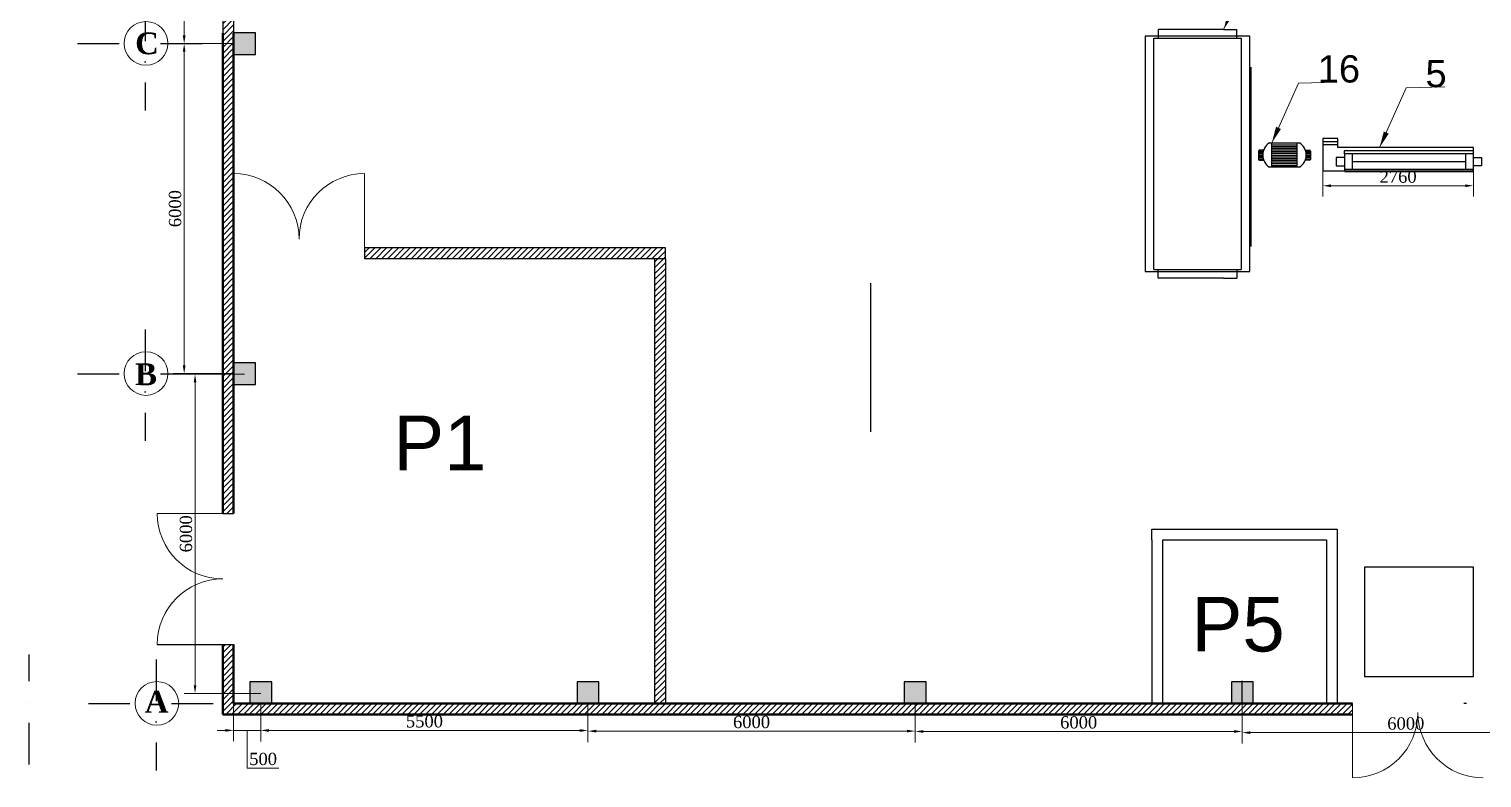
# Model space of a CAD drawing. Header units: millimetres. Extents: x 565698 to 4947426, y -198309 to 524453.
# Drawn here: x 1884128 to 1910777, y 156652 to 170382 of the extents above; entities that cross this region are included whole.
import ezdxf

# ---------------------------------------------------------------- set-up
doc = ezdxf.new("R2010")
doc.units = ezdxf.units.MM
doc.header["$LTSCALE"] = 3
doc.header["$PDMODE"] = 1
doc.linetypes.add('DASHDOT', pattern=[25.4, 12.7, -6.35, 0, -6.35])
doc.linetypes.add('DASHED', pattern=[19.05, 12.7, -6.35])
doc.layers.get('0').update_dxf_attribs({"lineweight": 30})
for name, color, linetype, lineweight in [('BUOC COT', 7, 'Continuous', 20), ('Ghichu', 1, 'Continuous', 15), ('H-nuoc thai', 5, 'Continuous', 53), ('NET CHINH', 5, 'Continuous', 30), ('net dut trang', 7, 'DASHED', 9), ('NHA XUONG', 164, 'Continuous', 25), ('tường', 4, 'Continuous', 50)]:
    doc.layers.add(name, color=color, linetype=linetype, lineweight=lineweight)
doc.layers.add('Thiet bi', color=7, linetype='Continuous')
doc.styles.add('350', font='arial.ttf', dxfattribs={"height": 1000})
doc.styles.add('CHU DAM', font='arialbd.ttf', dxfattribs={"height": 200})
doc.styles.get("Standard").update_dxf_attribs({"font": ''})
doc.styles.get('Standard').set_extended_font_data('.VnTime')
doc.dimstyles.new('KICH THUOC', dxfattribs={"dimscale": 50, "dimtxt": 4.5, "dimasz": 3, "dimexe": 4, "dimexo": 0, "dimgap": 1, "dimtad": 1, "dimtoh": 1, "dimdec": 0, "dimtxsty": 'Standard', "dimcen": -2.5, "dimclrd": 8, "dimclre": 8, "dimadec": 0, "dimazin": 0, "dimtfac": 1, "dimtdec": 0, "dimtmove": 1, "dimatfit": 1, "dimfxl": 1, "dimlwd": 9, "dimlwe": 9, "dimarcsym": 0})

# ---------------------------------------------------------------- blocks, each defined once
blk = doc.blocks.new('*D463')
at = {"layer": 'Defpoints', "color": 0, "linetype": 'Continuous', "lineweight": 30, "ltscale": 20, "transparency": 16777216}
for p in [(1907858, 167819), (1910619, 167786), (1907858, 167510)]:
    blk.add_point(p, dxfattribs=at)
at = {"layer": 'H-nuoc thai', "color": 8, "linetype": 'Continuous', "lineweight": 9, "ltscale": 20, "transparency": 16777216}
for p, q in [((1907858, 167819), (1907858, 167310)), ((1910619, 167786), (1910619, 167310)), ((1910469, 167510), (1908008, 167510))]:
    blk.add_line(p, q, dxfattribs=at)
at = {"layer": 'H-nuoc thai', "color": 8, "linetype": 'Continuous', "lineweight": 30, "ltscale": 20, "transparency": 16777216}
for points in [[(1908008, 167535), (1908008, 167485), (1907858, 167510)], [(1910469, 167535), (1910469, 167485), (1910619, 167510)]]:
    blk.add_solid(points, dxfattribs=at)
at = {"layer": 'H-nuoc thai', "color": 0, "linetype": 'Continuous', "lineweight": 53, "ltscale": 20, "transparency": 16777216, "insert": (1909239, 167676), "char_height": 225, "attachment_point": 5}
blk.add_mtext('2760', dxfattribs=at)
blk = doc.blocks.new('*D456')
at = {"layer": 'Defpoints', "color": 0, "linetype": 'Continuous', "lineweight": 30, "ltscale": 20, "transparency": 16777216}
for p in [(1887173, 164053), (1888080, 164053), (1888380, 158203)]:
    blk.add_point(p, dxfattribs=at)
at = {"layer": 'H-nuoc thai', "color": 8, "linetype": 'Continuous', "lineweight": 9, "ltscale": 20, "transparency": 16777216}
for p, q in [((1888080, 164053), (1886973, 164053)), ((1887173, 158353), (1887173, 163903)), ((1888380, 158203), (1886973, 158203))]:
    blk.add_line(p, q, dxfattribs=at)
at = {"layer": 'H-nuoc thai', "color": 8, "linetype": 'Continuous', "lineweight": 30, "ltscale": 20, "transparency": 16777216}
for points in [[(1887148, 163903), (1887198, 163903), (1887173, 164053)], [(1887148, 158353), (1887198, 158353), (1887173, 158203)]]:
    blk.add_solid(points, dxfattribs=at)
at = {"layer": 'H-nuoc thai', "color": 0, "linetype": 'Continuous', "lineweight": 30, "ltscale": 20, "transparency": 16777216, "insert": (1887007, 161128), "char_height": 225, "attachment_point": 5, "rotation": 90}
blk.add_mtext('6000', dxfattribs=at)
blk = doc.blocks.new('*D457')
at = {"layer": 'Defpoints', "color": 0, "linetype": 'Continuous', "lineweight": 30, "ltscale": 20, "transparency": 16777216}
for p in [(1887880, 170115), (1886973, 164065), (1887880, 164065)]:
    blk.add_point(p, dxfattribs=at)
at = {"layer": 'H-nuoc thai', "color": 8, "linetype": 'Continuous', "lineweight": 9, "ltscale": 20, "transparency": 16777216}
for p, q in [((1887880, 170115), (1886773, 170115)), ((1886973, 169965), (1886973, 164215)), ((1887880, 164065), (1886773, 164065))]:
    blk.add_line(p, q, dxfattribs=at)
at = {"layer": 'H-nuoc thai', "color": 8, "linetype": 'Continuous', "lineweight": 30, "ltscale": 20, "transparency": 16777216}
for points in [[(1886948, 169965), (1886998, 169965), (1886973, 170115)], [(1886948, 164215), (1886998, 164215), (1886973, 164065)]]:
    blk.add_solid(points, dxfattribs=at)
at = {"layer": 'H-nuoc thai', "color": 0, "linetype": 'Continuous', "lineweight": 30, "ltscale": 20, "transparency": 16777216, "insert": (1886807, 167090), "char_height": 225, "attachment_point": 5, "rotation": 90}
blk.add_mtext('6000', dxfattribs=at)
blk = doc.blocks.new('*D458')
at = {"layer": 'Defpoints', "color": 0, "linetype": 'Continuous', "lineweight": 30, "ltscale": 20, "transparency": 16777216}
for p in [(1887880, 176165), (1886973, 170115), (1887880, 170115)]:
    blk.add_point(p, dxfattribs=at)
at = {"layer": 'H-nuoc thai', "color": 8, "linetype": 'Continuous', "lineweight": 9, "ltscale": 20, "transparency": 16777216}
for p, q in [((1887880, 176165), (1886773, 176165)), ((1886973, 176015), (1886973, 170265)), ((1887880, 170115), (1886773, 170115))]:
    blk.add_line(p, q, dxfattribs=at)
at = {"layer": 'H-nuoc thai', "color": 8, "linetype": 'Continuous', "lineweight": 30, "ltscale": 20, "transparency": 16777216}
for points in [[(1886948, 176015), (1886998, 176015), (1886973, 176165)], [(1886948, 170265), (1886998, 170265), (1886973, 170115)]]:
    blk.add_solid(points, dxfattribs=at)
at = {"layer": 'H-nuoc thai', "color": 0, "linetype": 'Continuous', "lineweight": 30, "ltscale": 20, "transparency": 16777216, "insert": (1886807, 173140), "char_height": 225, "attachment_point": 5, "rotation": 90}
blk.add_mtext('6000', dxfattribs=at)
blk = doc.blocks.new('*D466')
at = {"layer": 'Defpoints', "color": 0, "linetype": 'Continuous', "lineweight": 30, "ltscale": 20, "transparency": 16777216}
for p in [(1887880, 158015), (1888380, 158015), (1888380, 157524)]:
    blk.add_point(p, dxfattribs=at)
at = {"layer": 'H-nuoc thai', "color": 8, "linetype": 'Continuous', "lineweight": 9, "ltscale": 20, "transparency": 16777216}
for p, q in [((1887880, 158015), (1887880, 157324)), ((1888380, 158015), (1888380, 157324)), ((1887730, 157524), (1887580, 157524)), ((1887880, 157524), (1888380, 157524)), ((1887880, 157524), (1888380, 157524)), ((1888130, 157524), (1888130, 156832)), ((1888530, 157524), (1888680, 157524)), ((1888130, 156832), (1888711, 156832))]:
    blk.add_line(p, q, dxfattribs=at)
at = {"layer": 'H-nuoc thai', "color": 8, "linetype": 'Continuous', "lineweight": 30, "ltscale": 20, "transparency": 16777216}
for points in [[(1887730, 157549), (1887730, 157499), (1887880, 157524)], [(1888530, 157549), (1888530, 157499), (1888380, 157524)]]:
    blk.add_solid(points, dxfattribs=at)
at = {"layer": 'H-nuoc thai', "color": 0, "linetype": 'Continuous', "lineweight": 30, "ltscale": 20, "transparency": 16777216, "insert": (1888421, 156999), "char_height": 225, "attachment_point": 5}
blk.add_mtext('500', dxfattribs=at)
blk = doc.blocks.new('*D467')
at = {"layer": 'Defpoints', "color": 0, "linetype": 'Continuous', "lineweight": 30, "ltscale": 20, "transparency": 16777216}
for p in [(1888380, 158015), (1894380, 158015), (1894380, 157522)]:
    blk.add_point(p, dxfattribs=at)
at = {"layer": 'H-nuoc thai', "color": 8, "linetype": 'Continuous', "lineweight": 9, "ltscale": 20, "transparency": 16777216}
for p, q in [((1888380, 158015), (1888380, 157322)), ((1894380, 158015), (1894380, 157322)), ((1888530, 157522), (1894230, 157522))]:
    blk.add_line(p, q, dxfattribs=at)
at = {"layer": 'H-nuoc thai', "color": 8, "linetype": 'Continuous', "lineweight": 30, "ltscale": 20, "transparency": 16777216}
for points in [[(1888530, 157547), (1888530, 157497), (1888380, 157522)], [(1894230, 157547), (1894230, 157497), (1894380, 157522)]]:
    blk.add_solid(points, dxfattribs=at)
at = {"layer": 'H-nuoc thai', "color": 0, "linetype": 'Continuous', "lineweight": 30, "ltscale": 20, "transparency": 16777216, "insert": (1891380, 157689), "char_height": 225, "attachment_point": 5}
blk.add_mtext('5500', dxfattribs=at)
blk = doc.blocks.new('*D468')
at = {"layer": 'Defpoints', "color": 0, "linetype": 'Continuous', "lineweight": 30, "ltscale": 20, "transparency": 16777216}
for p in [(1894380, 158015), (1900380, 158015), (1900380, 157511)]:
    blk.add_point(p, dxfattribs=at)
at = {"layer": 'H-nuoc thai', "color": 8, "linetype": 'Continuous', "lineweight": 9, "ltscale": 20, "transparency": 16777216}
for p, q in [((1894380, 158015), (1894380, 157311)), ((1900380, 158015), (1900380, 157311)), ((1894530, 157511), (1900230, 157511))]:
    blk.add_line(p, q, dxfattribs=at)
at = {"layer": 'H-nuoc thai', "color": 8, "linetype": 'Continuous', "lineweight": 30, "ltscale": 20, "transparency": 16777216}
for points in [[(1894530, 157536), (1894530, 157486), (1894380, 157511)], [(1900230, 157536), (1900230, 157486), (1900380, 157511)]]:
    blk.add_solid(points, dxfattribs=at)
at = {"layer": 'H-nuoc thai', "color": 0, "linetype": 'Continuous', "lineweight": 30, "ltscale": 20, "transparency": 16777216, "insert": (1897380, 157677), "char_height": 225, "attachment_point": 5}
blk.add_mtext('6000', dxfattribs=at)
blk = doc.blocks.new('*D469')
at = {"layer": 'Defpoints', "color": 0, "linetype": 'Continuous', "lineweight": 30, "ltscale": 20, "transparency": 16777216}
for p in [(1900380, 158015), (1906380, 158015), (1906380, 157504)]:
    blk.add_point(p, dxfattribs=at)
at = {"layer": 'H-nuoc thai', "color": 8, "linetype": 'Continuous', "lineweight": 9, "ltscale": 20, "transparency": 16777216}
for p, q in [((1900380, 158015), (1900380, 157304)), ((1906380, 158015), (1906380, 157304)), ((1900530, 157504), (1906230, 157504))]:
    blk.add_line(p, q, dxfattribs=at)
at = {"layer": 'H-nuoc thai', "color": 8, "linetype": 'Continuous', "lineweight": 30, "ltscale": 20, "transparency": 16777216}
for points in [[(1900530, 157529), (1900530, 157479), (1900380, 157504)], [(1906230, 157529), (1906230, 157479), (1906380, 157504)]]:
    blk.add_solid(points, dxfattribs=at)
at = {"layer": 'H-nuoc thai', "color": 0, "linetype": 'Continuous', "lineweight": 30, "ltscale": 20, "transparency": 16777216, "insert": (1903380, 157670), "char_height": 225, "attachment_point": 5}
blk.add_mtext('6000', dxfattribs=at)
blk = doc.blocks.new('*D470')
at = {"layer": 'Defpoints', "color": 0, "linetype": 'Continuous', "lineweight": 30, "ltscale": 20, "transparency": 16777216}
for p in [(1906380, 158015), (1912380, 158015), (1912380, 157483)]:
    blk.add_point(p, dxfattribs=at)
at = {"layer": 'H-nuoc thai', "color": 8, "linetype": 'Continuous', "lineweight": 9, "ltscale": 20, "transparency": 16777216}
for p, q in [((1906380, 158015), (1906380, 157283)), ((1912380, 158015), (1912380, 157283)), ((1906530, 157483), (1912230, 157483))]:
    blk.add_line(p, q, dxfattribs=at)
at = {"layer": 'H-nuoc thai', "color": 8, "linetype": 'Continuous', "lineweight": 30, "ltscale": 20, "transparency": 16777216}
for points in [[(1906530, 157508), (1906530, 157458), (1906380, 157483)], [(1912230, 157508), (1912230, 157458), (1912380, 157483)]]:
    blk.add_solid(points, dxfattribs=at)
at = {"layer": 'H-nuoc thai', "color": 0, "linetype": 'Continuous', "lineweight": 30, "ltscale": 20, "transparency": 16777216, "insert": (1909380, 157649), "char_height": 225, "attachment_point": 5}
blk.add_mtext('6000', dxfattribs=at)

msp = doc.modelspace()

# ---------------------------------------------------------------- hatches: boundary and pattern name
at = {"layer": 'H-nuoc thai', "linetype": 'Continuous', "lineweight": 30, "ltscale": 20}
h = msp.add_hatch(dxfattribs=at)
h.set_pattern_fill('ANSI31', scale=24, style=0)
h.paths.add_polyline_path([(1887680.3, 161501.3), (1887880.3, 161501.3), (1887880.3, 170314.8), (1887880.3, 173404.5), (1887680.3, 173404.5)])
h.paths.add_polyline_path([(1887880.3, 159101.3), (1887680.3, 159101.3), (1887680.3, 157814.8), (1908401.3, 157814.8), (1908401.3, 158014.8), (1887880.3, 158014.8)])
h = msp.add_hatch(dxfattribs=at)
h.set_pattern_fill('ANSI31', scale=24, style=0)
h.paths.add_polyline_path([(1895800.8, 166370.2), (1890280.3, 166370.2), (1890280.3, 166170.2), (1895600.8, 166170.2), (1895800.8, 166170.2)])
h.paths.add_polyline_path([(1895800.8, 166170.2), (1895600.8, 166170.2), (1895600.8, 158014.8), (1895800.8, 158014.8)])
at = {"layer": 'NET CHINH', "linetype": 'Continuous', "lineweight": 30, "ltscale": 20, "true_color": 0x991b1e}
h = msp.add_hatch(color=244, dxfattribs=at)
h.dxf.hatch_style = 1
h.paths.add_polyline_path([(1952126.9, 164264.8), (1951726.9, 164264.8), (1951726.9, 163864.8), (1952126.9, 163864.8)])
h.paths.add_polyline_path([(1952126.9, 170314.8), (1951726.9, 170314.8), (1951726.9, 169914.8), (1952126.9, 169914.8)])
h.paths.add_polyline_path([(1952126.9, 176364.8), (1951726.9, 176364.8), (1951726.9, 175964.8), (1952126.9, 175964.8)])
h.paths.add_polyline_path([(1951858, 182014.8), (1951458, 182014.8), (1951458, 181614.8), (1951858, 181614.8)])
h.paths.add_polyline_path([(1946486.9, 182014.8), (1946086.9, 182014.8), (1946086.9, 181614.8), (1946486.9, 181614.8)])
h.paths.add_polyline_path([(1941506.1, 182014.8), (1941106.1, 182014.8), (1941106.1, 181614.8), (1941506.1, 181614.8)])
h.paths.add_polyline_path([(1936006.1, 182014.8), (1935806.1, 182014.8), (1935606.1, 182014.8), (1935606.1, 181614.8), (1936006.1, 181614.8)])
h.paths.add_polyline_path([(1930506.1, 182014.8), (1930306.1, 182014.8), (1930106.1, 182014.8), (1930106.1, 181614.8), (1930506.1, 181614.8)])
h.paths.add_polyline_path([(1924506.1, 182014.8), (1924106.1, 182014.8), (1924106.1, 181614.8), (1924506.1, 181614.8)])
h.paths.add_polyline_path([(1918506.1, 182014.8), (1918106.1, 182014.8), (1918106.1, 181614.8), (1918506.1, 181614.8)])
h.paths.add_polyline_path([(1912506.1, 182014.8), (1912106.1, 182014.8), (1912106.1, 181614.8), (1912506.1, 181614.8)])
h.paths.add_polyline_path([(1906580.3, 182014.8), (1906180.3, 182014.8), (1906180.3, 181614.8), (1906580.3, 181614.8)])
h.paths.add_polyline_path([(1900580.3, 182014.8), (1900180.3, 182014.8), (1900180.3, 181614.8), (1900580.3, 181614.8)])
h.paths.add_polyline_path([(1894580.3, 182014.8), (1894180.3, 182014.8), (1894180.3, 181614.8), (1894580.3, 181614.8)])
h.paths.add_polyline_path([(1888580.3, 182014.8), (1888180.3, 182014.8), (1888180.3, 181614.8), (1888580.3, 181614.8)])
h.paths.add_polyline_path([(1888280.3, 176364.8), (1887880.3, 176364.8), (1887880.3, 176164.8), (1887880.3, 175964.8), (1888280.3, 175964.8)])
h.paths.add_polyline_path([(1888280.3, 170314.8), (1887880.3, 170314.8), (1887880.3, 169914.8), (1888280.3, 169914.8)])
h.paths.add_polyline_path([(1888280.3, 164264.8), (1887880.3, 164264.8), (1887880.3, 163864.8), (1888280.3, 163864.8)])
h = msp.add_hatch(color=244, dxfattribs=at)
h.dxf.hatch_style = 1
h.paths.add_polyline_path([(1888580.3, 158414.8), (1888180.3, 158414.8), (1888180.3, 158014.8), (1888580.3, 158014.8)])
h.paths.add_polyline_path([(1894580.3, 158414.8), (1894180.3, 158414.8), (1894180.3, 158014.8), (1894380.3, 158014.8), (1894580.3, 158014.8)])
h.paths.add_polyline_path([(1900580.3, 158414.8), (1900180.3, 158414.8), (1900180.3, 158014.8), (1900380.3, 158014.8), (1900580.3, 158014.8)])
h.paths.add_polyline_path([(1906380.3, 158414.8), (1906180.3, 158414.8), (1906180.3, 158014.8), (1906380.3, 158014.8)])
h.paths.add_polyline_path([(1906580.3, 158414.8), (1906380.3, 158414.8), (1906380.3, 158014.8), (1906580.3, 158014.8)])
h.paths.add_polyline_path([(1912580.3, 158414.8), (1912180.3, 158414.8), (1912180.3, 158014.8), (1912380.3, 158014.8), (1912580.3, 158014.8)])
h.paths.add_polyline_path([(1918506.1, 158414.8), (1918106.1, 158414.8), (1918106.1, 158014.8), (1918306.1, 158014.8), (1918506.1, 158014.8)])

# ---------------------------------------------------------------- linework, layer by layer
at = {"lineweight": 30, "ltscale": 3}
for p, q in [((1906039, 170375.8), (1904839, 170375.8)), ((1904839, 170375.8), (1904839, 170214.5)), ((1906039, 170375.8), (1906279, 170375.8)), ((1906279, 170214.5), (1906279, 170375.8)), ((1904599, 170254.5), (1904599, 165934.5)), ((1906519, 170254.5), (1904599, 170254.5)), ((1904759, 165974.5), (1904759, 170214.5)), ((1904759, 170214.5), (1906359, 170214.5)), ((1906359, 170214.5), (1906359, 165974.5)), ((1906519, 165934.5), (1906519, 170254.5)), ((1906535.5, 169683.9), (1906535.5, 166408.6)), ((1906535.5, 169683.9), (1906535.5, 166408.6)), ((1906679.8, 168152.7), (1906768.5, 168152.7)), ((1906679.8, 168152.7), (1906768.5, 168152.7)), ((1906770.9, 168160), (1906693.2, 168160)), ((1906770.9, 168160), (1906693.2, 168160)), ((1906879, 168296.2), (1907428.9, 168296.2)), ((1906879, 168296.2), (1907428.9, 168296.2)), ((1906923.2, 167849.5), (1906923.2, 168296.2)), ((1906923.2, 167849.5), (1906923.2, 168296.2)), ((1906923.2, 168262.6), (1907384.8, 168262.6)), ((1906923.2, 168262.6), (1907384.8, 168262.6)), ((1906923.2, 168231), (1907384.8, 168231)), ((1906923.2, 168231), (1907384.8, 168231)), ((1906923.2, 168199.3), (1907384.8, 168199.3)), ((1906923.2, 168199.3), (1907384.8, 168199.3)), ((1906923.2, 168167.7), (1907384.8, 168167.7)), ((1906923.2, 168167.7), (1907384.8, 168167.7)), ((1907384.8, 167849.5), (1907384.8, 168296.2)), ((1907384.8, 167849.5), (1907384.8, 168296.2)), ((1907537, 168160), (1907614.7, 168160)), ((1907537, 168160), (1907614.7, 168160)), ((1907628.1, 168152.7), (1907539.4, 168152.7)), ((1907628.1, 168152.7), (1907539.4, 168152.7)), ((1907858.5, 168364.9), (1907858.5, 167780.7)), ((1907858.5, 168364.9), (1907858.5, 167780.7)), ((1908132.6, 168316.4), (1907858.5, 168316.4)), ((1908132.6, 168260.8), (1907858.5, 168260.8)), ((1908132.6, 168260.8), (1907858.5, 168260.8)), ((1908132.6, 168372.9), (1907866.5, 168372.9)), ((1908132.6, 168372.9), (1907866.5, 168372.9)), ((1908132.6, 168210.8), (1908132.6, 168372.9)), ((1908132.6, 168210.8), (1908132.6, 168372.9)), ((1910618.8, 168210.8), (1908132.6, 168210.8)), ((1910618.8, 168210.8), (1908132.6, 168210.8)), ((1908264.4, 168155.8), (1910610.8, 168155.8)), ((1908264.4, 168155.8), (1910610.8, 168155.8)), ((1910618.8, 167780.7), (1910618.8, 168210.8)), ((1910618.8, 167780.7), (1910618.8, 168210.8)), ((1910618.8, 167780.7), (1910618.8, 168210.8)), ((1910618.8, 167780.7), (1910618.8, 168210.8)), ((1906677.2, 168144), (1906677.2, 167993.4)), ((1906677.2, 168126.1), (1906761.6, 168126.1)), ((1906677.2, 168126.1), (1906761.6, 168126.1)), ((1906677.2, 168099.5), (1906757.5, 168099.5)), ((1906677.2, 168099.5), (1906757.5, 168099.5)), ((1906677.2, 168072.8), (1906756.1, 168072.8)), ((1906677.2, 168072.8), (1906756.1, 168072.8)), ((1906677.2, 168046.2), (1906757.5, 168046.2)), ((1906677.2, 168046.2), (1906757.5, 168046.2)), ((1906677.2, 168019.6), (1906761.6, 168019.6)), ((1906677.2, 168019.6), (1906761.6, 168019.6)), ((1906677.2, 167993), (1906768.5, 167993)), ((1906677.2, 167993), (1906768.5, 167993)), ((1906693.1, 167977.4), (1906774.1, 167977.1)), ((1906693.1, 167977.4), (1906774.1, 167977.1)), ((1906923.2, 168136.1), (1907384.8, 168136.1)), ((1906923.2, 168136.1), (1907384.8, 168136.1)), ((1906923.2, 168104.5), (1907384.8, 168104.5)), ((1906923.2, 168104.5), (1907384.8, 168104.5)), ((1906923.2, 168072.8), (1907384.8, 168072.8)), ((1906923.2, 168072.8), (1907384.8, 168072.8)), ((1906923.2, 168041.2), (1907384.8, 168041.2)), ((1906923.2, 168041.2), (1907384.8, 168041.2)), ((1906923.2, 168009.6), (1907384.8, 168009.6)), ((1906923.2, 168009.6), (1907384.8, 168009.6)), ((1906923.2, 167978), (1907384.8, 167978)), ((1906923.2, 167978), (1907384.8, 167978)), ((1906923.2, 167946.3), (1907384.8, 167946.3)), ((1906923.2, 167946.3), (1907384.8, 167946.3)), ((1906923.2, 167914.7), (1907384.8, 167914.7)), ((1906923.2, 167914.7), (1907384.8, 167914.7)), ((1907614.8, 167977.4), (1907533.8, 167977.1)), ((1907614.8, 167977.4), (1907533.8, 167977.1)), ((1907630.7, 167993), (1907539.4, 167993)), ((1907630.7, 167993), (1907539.4, 167993)), ((1907630.7, 168126.1), (1907546.4, 168126.1)), ((1907630.7, 168126.1), (1907546.4, 168126.1)), ((1907630.7, 168019.6), (1907546.4, 168019.6)), ((1907630.7, 168019.6), (1907546.4, 168019.6)), ((1907630.7, 168099.5), (1907550.4, 168099.5)), ((1907630.7, 168099.5), (1907550.4, 168099.5)), ((1907630.7, 168046.2), (1907550.4, 168046.2)), ((1907630.7, 168046.2), (1907550.4, 168046.2)), ((1907630.7, 168072.8), (1907551.8, 168072.8)), ((1907630.7, 168072.8), (1907551.8, 168072.8)), ((1907630.7, 168144), (1907630.7, 167993.4)), ((1907630.7, 168144), (1907630.7, 167993.4)), ((1908256.4, 168028.6), (1908104.9, 168028.6)), ((1908104.9, 168028.6), (1908104.9, 167872.4)), ((1908256.4, 168028.6), (1908104.9, 168028.6)), ((1908104.9, 168028.6), (1908104.9, 167872.4)), ((1908256.4, 168096.7), (1908256.4, 168147.8)), ((1908256.4, 168096.7), (1908256.4, 168147.8)), ((1908256.4, 168096.7), (1908256.4, 167780.7)), ((1910618.8, 168096.7), (1908256.4, 168096.7)), ((1908256.4, 168096.7), (1908256.4, 167780.7)), ((1910618.8, 168096.7), (1908256.4, 168096.7)), ((1908398.4, 168096.7), (1908398.4, 167816.7)), ((1908398.4, 168096.7), (1908398.4, 167816.7)), ((1908398.4, 167956.7), (1910476.8, 167956.7)), ((1908398.4, 167956.7), (1910476.8, 167956.7)), ((1910476.8, 168096.7), (1910476.8, 167816.7)), ((1910476.8, 168096.7), (1910476.8, 167816.7)), ((1910618.8, 167780.7), (1910618.8, 168147.8)), ((1910618.8, 167780.7), (1910618.8, 168147.8)), ((1910618.8, 167780.7), (1910618.8, 168147.8)), ((1910618.8, 167780.7), (1910618.8, 168147.8)), ((1910618.8, 168028.6), (1910770.4, 168028.6)), ((1910618.8, 168028.6), (1910770.4, 168028.6)), ((1910618.8, 168028.6), (1910770.4, 168028.6)), ((1910618.8, 168028.6), (1910770.4, 168028.6)), ((1910770.4, 168028.6), (1910770.4, 167872.4)), ((1910770.4, 168028.6), (1910770.4, 167872.4)), ((1910770.4, 168028.6), (1910770.4, 167872.4)), ((1910770.4, 168028.6), (1910770.4, 167872.4)), ((1907428.9, 167849.5), (1906879, 167849.5)), ((1907428.9, 167849.5), (1906879, 167849.5)), ((1906923.2, 167883.1), (1907384.8, 167883.1)), ((1906923.2, 167883.1), (1907384.8, 167883.1)), ((1907858.5, 167780.7), (1910618.8, 167780.7)), ((1907858.5, 167780.7), (1910618.8, 167780.7)), ((1908104.9, 167872.4), (1908256.4, 167872.4)), ((1908104.9, 167872.4), (1908256.4, 167872.4)), ((1908256.4, 167816.7), (1910618.8, 167816.7)), ((1908256.4, 167816.7), (1910618.8, 167816.7)), ((1908264.4, 167772.7), (1910610.8, 167772.7)), ((1908264.4, 167772.7), (1910610.8, 167772.7)), ((1910770.4, 167872.4), (1910618.8, 167872.4)), ((1910770.4, 167872.4), (1910618.8, 167872.4)), ((1910770.4, 167872.4), (1910618.8, 167872.4)), ((1910770.4, 167872.4), (1910618.8, 167872.4)), ((1904599, 165934.5), (1906519, 165934.5)), ((1904839, 165813.2), (1904839, 165974.5)), ((1906039, 165813.2), (1904839, 165813.2)), ((1906039, 165813.2), (1906279, 165813.2)), ((1906279, 165974.5), (1906279, 165813.2))]:
    msp.add_line(p, q, dxfattribs=at)
for centre, radius, start, end in [((1906693.2, 168144), 16, 90, 180), ((1907020.6, 168072.8), 264.5, 122.37846, 237.62154), ((1907020.6, 168072.8), 264.5, 122.37846, 237.62154), ((1907287.3, 168072.8), 264.5, 302.37846, 57.62154), ((1907287.3, 168072.8), 264.5, 302.37846, 57.62154), ((1907614.7, 168144), 16, 0, 90), ((1907614.7, 168144), 16, 0, 90), ((1907866.5, 168364.9), 8, 90, 180), ((1907866.5, 168364.9), 8, 90, 180), ((1908264.4, 168147.8), 8, 90, 180), ((1908264.4, 168147.8), 8, 90, 180), ((1910610.8, 168147.8), 8, 0, 90), ((1910610.8, 168147.8), 8, 0, 90), ((1910610.8, 168147.8), 8, 0, 90), ((1910610.8, 168147.8), 8, 0, 90), ((1906693.2, 167993.4), 16, 180, 269.77261), ((1907614.7, 167993.4), 16, 270.22739, 0), ((1907614.7, 167993.4), 16, 270.22739, 0), ((1908264.4, 167780.7), 8, 180, 270), ((1908264.4, 167780.7), 8, 180, 270), ((1910610.8, 167780.7), 8, 270, 0), ((1910610.8, 167780.7), 8, 270, 0), ((1910610.8, 167780.7), 8, 270, 0), ((1910610.8, 167780.7), 8, 270, 0), ((1906543.5, 166408.6), 8, 180, 269.77261), ((1906543.5, 166408.6), 8, 180, 269.77261)]:
    msp.add_arc(centre, radius, start, end, dxfattribs=at)
at = {"layer": 'BUOC COT', "lineweight": 13, "ltscale": 10}
for centre in [(1886272.4, 170119.3), (1886272.4, 164066.8), (1886472.4, 158019.3)]:
    msp.add_circle(centre, 400, dxfattribs=at)
at = {"layer": 'Ghichu', "color": 0, "lineweight": 30, "ltscale": 3}
msp.add_line((1904759, 165974.5), (1906359, 165974.5), dxfattribs=at)
at = {"layer": 'H-nuoc thai', "color": 7, "linetype": 'Continuous', "lineweight": 30, "ltscale": 20}
for p, q in [((1887680.3, 173404.5), (1887680.3, 170309.6)), ((1887880.3, 173404.5), (1887880.3, 170309.6)), ((1888280.3, 170314.8), (1887880.3, 170314.8)), ((1887880.3, 170314.8), (1887880.3, 169914.8)), ((1888280.3, 169914.8), (1888280.3, 170314.8)), ((1887880.3, 164064.8), (1887880.3, 170114.8)), ((1887880.3, 169914.8), (1888280.3, 169914.8)), ((1895800.8, 166370.2), (1890280.3, 166370.2)), ((1890280.3, 166370.2), (1890280.3, 166170.2)), ((1895800.8, 166170.2), (1895800.8, 166370.2)), ((1895600.8, 166170.2), (1890280.3, 166170.2)), ((1895800.8, 166170.2), (1895600.8, 166170.2)), ((1895600.8, 166170.2), (1895600.8, 158014.8)), ((1895800.8, 166170.2), (1895800.8, 158014.8)), ((1888280.3, 164264.8), (1887880.3, 164264.8)), ((1887880.3, 164264.8), (1887880.3, 163864.8)), ((1888280.3, 163864.8), (1888280.3, 164264.8)), ((1887880.3, 163864.8), (1888280.3, 163864.8)), ((1904723.3, 161014.8), (1904723.3, 161214.8)), ((1904723.3, 161214.8), (1907923.3, 161214.8)), ((1904723.3, 161014.8), (1904723.3, 158014.8)), ((1904923.3, 158014.8), (1904923.3, 161014.8)), ((1904923.3, 161014.8), (1907923.3, 161014.8)), ((1907923.3, 161214.8), (1908123.3, 161214.8)), ((1907923.3, 161014.8), (1907923.3, 158014.8)), ((1908123.3, 161214.8), (1908123.3, 158014.8)), ((1910623.3, 160514.8), (1908623.3, 160514.8)), ((1908623.3, 160514.8), (1908623.3, 158514.8)), ((1910623.3, 159514.8), (1910623.3, 160514.8)), ((1910623.3, 158514.8), (1910623.3, 159514.8)), ((1888580.3, 158414.8), (1888180.3, 158414.8)), ((1888180.3, 158414.8), (1888180.3, 158014.8)), ((1888580.3, 158014.8), (1888580.3, 158414.8)), ((1894580.3, 158414.8), (1894180.3, 158414.8)), ((1894180.3, 158414.8), (1894180.3, 158014.8)), ((1894580.3, 158014.8), (1894580.3, 158414.8)), ((1900580.3, 158414.8), (1900180.3, 158414.8)), ((1900180.3, 158414.8), (1900180.3, 158014.8)), ((1900580.3, 158014.8), (1900580.3, 158414.8)), ((1906580.3, 158414.8), (1906180.3, 158414.8)), ((1906180.3, 158414.8), (1906180.3, 158014.8)), ((1906380.3, 158014.8), (1906380.3, 158432.3)), ((1906580.3, 158014.8), (1906580.3, 158414.8)), ((1908623.3, 158514.8), (1910623.3, 158514.8)), ((1887680.3, 157814.8), (1908401.3, 157814.8)), ((1887880.3, 158014.8), (1888380.3, 158014.8)), ((1888180.3, 158014.8), (1888580.3, 158014.8)), ((1888380.3, 158014.8), (1894380.3, 158014.8)), ((1894380.3, 158014.8), (1900380.3, 158014.8)), ((1900380.3, 158014.8), (1906380.3, 158014.8)), ((1906380.3, 158014.8), (1908401.3, 158014.8)), ((1906380.3, 158014.8), (1908401.3, 158014.8)), ((1909600.7, 157814.8), (1909601.9, 157814.8)), ((1910495.9, 158014.8), (1910445.9, 158014.8))]:
    msp.add_line(p, q, dxfattribs=at)
at = {"layer": 'H-nuoc thai', "color": 7, "linetype": 'Continuous', "lineweight": 0, "ltscale": 20}
for p, q in [((1888580.3, 158414.8), (1888180.3, 158414.8)), ((1888180.3, 158414.8), (1888180.3, 158014.8)), ((1888580.3, 158014.8), (1888580.3, 158414.8)), ((1894580.3, 158414.8), (1894180.3, 158414.8)), ((1894180.3, 158414.8), (1894180.3, 158014.8)), ((1894580.3, 158014.8), (1894580.3, 158414.8)), ((1888180.3, 158014.8), (1888580.3, 158014.8)), ((1894180.3, 158014.8), (1894380.3, 158014.8)), ((1894380.3, 158014.8), (1894580.3, 158014.8))]:
    msp.add_line(p, q, dxfattribs=at)
at = {"layer": 'NET CHINH', "color": 7, "linetype": 'Continuous', "lineweight": 30, "ltscale": 20}
for p, q in [((1899566.8, 162999.5), (1899566.8, 165726.1)), ((1887680.3, 161501.3), (1887880.3, 161501.3)), ((1886480.3, 159101.3), (1887680.3, 159101.3)), ((1887680.3, 159101.3), (1887880.3, 159101.3))]:
    msp.add_line(p, q, dxfattribs=at)
at = {"layer": 'net dut trang', "color": 7, "linetype": 'DASHDOT', "lineweight": 30, "ltscale": 20}
for p, q in [((1886260.4, 170923.9), (1886260.4, 168888.5)), ((1885016.2, 170114.8), (1887680.3, 170114.8)), ((1886260.4, 164871.3), (1886260.4, 162835.9)), ((1885016.2, 164062.2), (1887680.3, 164062.2)), ((1887880.3, 161882.3), (1887880.3, 161501.3)), ((1884128, 156899.5), (1884128, 158918.2)), ((1886460.4, 158823.9), (1886460.4, 156788.5)), ((1885216.2, 158014.8), (1887880.3, 158014.8))]:
    msp.add_line(p, q, dxfattribs=at)
at = {"layer": 'Thiet bi', "color": 6, "lineweight": 13, "ltscale": 3}
for p, q in [((1887880.3, 166370.2), (1887880.3, 167732.5)), ((1890280.3, 166370.2), (1890280.3, 167732.5)), ((1887680.3, 161501.3), (1886480.3, 161501.3)), ((1908401.3, 158014.8), (1908401.3, 156652.4))]:
    msp.add_line(p, q, dxfattribs=at)
for centre, start, end in [((1887880.3, 166532.5), 0, 90), ((1890280.3, 166532.5), 90, 180), ((1887680.3, 161501.3), 180, 270), ((1887680.3, 159101.3), 90, 180), ((1908401.3, 157852.4), 270, 0), ((1910801.3, 157852.4), 180, 270)]:
    msp.add_arc(centre, 1200, start, end, dxfattribs=at)
at = {"layer": 'tường'}
for p, q in [((1887680.3, 170309.6), (1887680.3, 161501.3)), ((1887880.3, 170309.6), (1887880.3, 161501.3)), ((1887680.3, 159101.3), (1887680.3, 157814.8)), ((1887880.3, 159101.3), (1887880.3, 158014.8)), ((1887680.3, 157814.8), (1908401.3, 157814.8)), ((1887880.3, 158014.8), (1908401.3, 158014.8)), ((1909600.7, 157814.8), (1909601.9, 157814.8))]:
    msp.add_line(p, q, dxfattribs=at)

# ---------------------------------------------------------------- texts
at = {"layer": 'H-nuoc thai', "color": 7, "linetype": 'Continuous', "lineweight": 30, "ltscale": 20, "attachment_point": 1, "style": '350'}
for s, width, insert, char_height in [('16', 476.278, (1907764.2, 169902.2), 500), ('5', 476.278, (1909740.7, 169816.8), 500), ('P1', 2163.515, (1890809.2, 163294), 1000), ('P5', 2163.515, (1905450.7, 159970.8), 1000)]:
    msp.add_mtext_dynamic_manual_height_columns(s, width=width, gutter_width=5000, heights=[0], dxfattribs=dict(at, insert=insert, char_height=char_height))
at = {"layer": 'NHA XUONG', "color": 3, "lineweight": 13, "ltscale": 10, "char_height": 400, "width": 697.782, "attachment_point": 1, "style": 'CHU DAM'}
for s, insert in [('{\\fTimes New Roman|b1|i0|c0|p18;C}', (1886073.6, 170321.1)), ('{\\fTimes New Roman|b1|i0|c0|p18;B}', (1886071.5, 164253.6)), ('{\\fTimes New Roman|b1|i0|c0|p18;A}', (1886248.9, 158247.2))]:
    msp.add_mtext(s, dxfattribs=dict(at, insert=insert))

# ---------------------------------------------------------------- dimensions: what is measured, and where the dimension line sits
at = {"layer": 'H-nuoc thai', "color": 7, "linetype": 'Continuous', "lineweight": 30, "ltscale": 20}
for base, p1, p2, picture, middle in [((1886973.4, 170114.8), (1887880.3, 176164.8), (1887880.3, 170114.8), '*D458', (1886807.5, 173139.8)), ((1886973.4, 164064.8), (1887880.3, 170114.8), (1887880.3, 164064.8), '*D457', (1886807.5, 167089.8)), ((1887173.4, 164052.7), (1888380.3, 158202.7), (1888080.3, 164052.7), '*D456', (1887007.5, 161127.7))]:
    dim = msp.add_linear_dim(base=base, p1=p1, p2=p2, angle=90, text='6000', dimstyle='KICH THUOC', dxfattribs=at)
    dim.commit()
    dim.dimension.update_dxf_attribs({"geometry": picture, "text_midpoint": middle})
at = {"layer": 'H-nuoc thai', "color": 7, "linetype": 'Continuous', "lineweight": 53, "ltscale": 20}
dim = msp.add_linear_dim(base=(1907858.5, 167509.8), p1=(1910618.8, 167786.3), p2=(1907858.5, 167818.6), dimstyle='KICH THUOC', dxfattribs=at)
dim.commit()
dim.dimension.update_dxf_attribs({"geometry": '*D463', "text_midpoint": (1909238.6, 167675.7)})
at = {"layer": 'H-nuoc thai', "color": 7, "linetype": 'Continuous', "lineweight": 30, "ltscale": 20}
for base, p1, p2, picture, middle in [((1888380.3, 157524.3), (1887880.3, 158014.8), (1888380.3, 158014.8), '*D466', (1888180.3, 156998.6)), ((1900380.3, 157511.1), (1894380.3, 158014.8), (1900380.3, 158014.8), '*D468', (1897380.3, 157677)), ((1906380.3, 157503.7), (1900380.3, 158014.8), (1906380.3, 158014.8), '*D469', (1903380.3, 157669.6)), ((1912380.3, 157483.4), (1906380.3, 158014.8), (1912380.3, 158014.8), '*D470', (1909380.3, 157649.3))]:
    dim = msp.add_linear_dim(base=base, p1=p1, p2=p2, dimstyle='KICH THUOC', dxfattribs=at)
    dim.commit()
    dim.dimension.update_dxf_attribs({"geometry": picture, "text_midpoint": middle})
dim = msp.add_linear_dim(base=(1894380.3, 157522.3), p1=(1888380.3, 158014.8), p2=(1894380.3, 158014.8), text='5500', dimstyle='KICH THUOC', dxfattribs=at)
dim.commit()
dim.dimension.update_dxf_attribs({"geometry": '*D467', "text_midpoint": (1891380.3, 157689.2)})

# ---------------------------------------------------------------- leaders
for points in [[(1906039, 170375.8), (1906525.4, 171472.2), (1907234.5, 171487.3)], [(1906923.2, 168296.2), (1907409.6, 169392.6), (1908118.7, 169407.7)], [(1908899.7, 168210.8), (1909386.1, 169307.2), (1910095.3, 169322.3)]]:
    msp.add_leader(points, dimstyle='KICH THUOC', override={"dimasz": 6, "dimgap": 1, "dimtad": 0}, dxfattribs=at)

doc.saveas('drawing.dxf')
